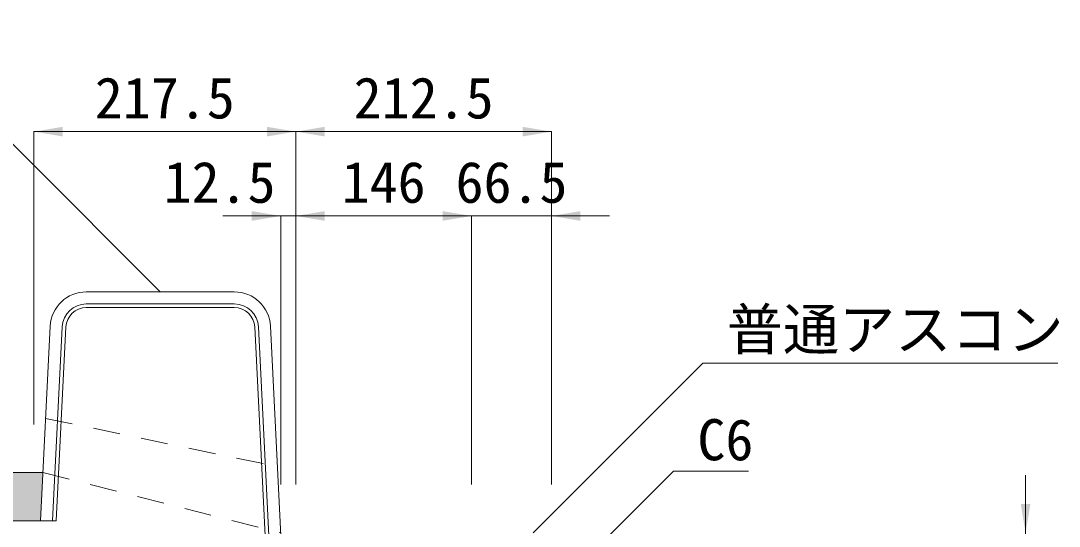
# Model space of a CAD drawing. Units: millimetres at full size. Extents: x 87158 to 122251, y -125707 to -112261.
# Drawn here: x 98652 to 99514, y -114185 to -113766 of the extents above; entities that cross this region are included whole.
import ezdxf
from ezdxf.enums import TextEntityAlignment as Align

# ---------------------------------------------------------------- set-up
doc = ezdxf.new("R2010")
doc.units = ezdxf.units.MM
doc.header["$LTSCALE"] = 30
doc.linetypes.add('USER1', pattern=[1.35, 0.75, -0.6])
doc.layers.add('ハッチング_舗装', color=7, linetype='Continuous')
for name, color, linetype, lineweight in [('寸法線', 7, 'Continuous', 13), ('引出線', 4, 'Continuous', 13), ('本体', 2, 'Continuous', 13), ('目地', 132, 'Continuous', 5), ('舗装・基礎', 3, 'Continuous', 13)]:
    doc.layers.add(name, color=color, linetype=linetype, lineweight=lineweight)
doc.styles.add('ＭＳ ゴシック', font='')
doc.styles.get('ＭＳ ゴシック').set_extended_font_data('MS Gothic')

# ---------------------------------------------------------------- blocks, each defined once
blk = doc.blocks.new('filled_arrow')
at = {"color": 0, "linetype": 'Continuous', "lineweight": -2}
blk.add_solid([(7.5, 1.25), (0, 0), (7.5, -1.25)], dxfattribs=at)

msp = doc.modelspace()

# ---------------------------------------------------------------- hatches: boundary and pattern name
at = {"layer": 'ハッチング_舗装'}
msp.add_hatch(color=256, dxfattribs=at).paths.add_polyline_path([(98474.6, -114140.66), (98474.6, -114170.66), (98630.1, -114170.66), (98640.1, -114170.66), (98645.1, -114180.66), (98668.1, -114180.66), (98670.1, -114140.66)])

# ---------------------------------------------------------------- linework, layer by layer
at = {"layer": '寸法線'}
for p, q in [((98662.6, -113857.67), (98880.1, -113857.67)), ((98662.6, -114100.66), (98662.6, -113857.67)), ((98880.1, -113857.67), (99092.6, -113857.67)), ((98880.1, -114150.66), (98880.1, -113857.67)), ((98880.1, -114150.66), (98880.1, -113857.67)), ((99092.6, -114150.66), (99092.6, -113857.67)), ((98819.6, -113927.67), (98928.1, -113927.67)), ((98867.6, -114150.66), (98867.6, -113927.67)), ((98880.1, -113927.67), (99026.1, -113927.67)), ((98880.1, -114150.66), (98880.1, -113927.67)), ((98880.1, -114150.66), (98880.1, -113927.67)), ((98978.1, -113927.67), (99140.6, -113927.67)), ((99026.1, -114150.66), (99026.1, -113927.67)), ((99026.1, -114150.66), (99026.1, -113927.67)), ((99092.6, -114150.66), (99092.6, -113927.67)), ((99486.36, -114288.66), (99486.36, -114142.66))]:
    msp.add_line(p, q, dxfattribs=at)
at = {"layer": '引出線', "lineweight": 9}
msp.add_lwpolyline([(98767.6, -113990.66), (98542.61, -113765.67), (98138.29, -113765.67)], dxfattribs=at)
at = {"layer": '引出線'}
for points in [[(99077.42, -114190.66), (99218.17, -114049.91), (99513.02, -114049.91)], [(99089.6, -114243.66), (99193.77, -114139.49), (99256.17, -114139.49)]]:
    msp.add_lwpolyline(points, dxfattribs=at)
at = {"layer": '本体'}
for p, q in [((98706.14, -113990.66), (98829.07, -113990.66)), ((98676.18, -114019.16), (98668.1, -114180.66)), ((98859.03, -114019.16), (98870.1, -114240.66)), ((98645.1, -114180.66), (98668.1, -114180.66))]:
    msp.add_line(p, q, dxfattribs=at)
at = {"layer": '本体', "linetype": 'USER1', "lineweight": 15}
for p, q in [((98672.35, -114095.66), (98864.85, -114135.66)), ((98670.1, -114140.66), (98867.6, -114190.66))]:
    msp.add_line(p, q, dxfattribs=at)
at = {"layer": '本体'}
for centre, start, end in [((98706.14, -114020.66), 90, 177.13759), ((98829.07, -114020.66), 2.86241, 90)]:
    msp.add_arc(centre, 30, start, end, dxfattribs=at)
at = {"layer": '目地'}
for p, q in [((98706.14, -114000.66), (98829.07, -114000.66)), ((98706.14, -114003.66), (98829.07, -114003.66)), ((98686.17, -114019.66), (98678.12, -114180.66)), ((98689.16, -114019.81), (98681.12, -114180.66)), ((98846.04, -114019.81), (98857.09, -114240.66)), ((98849.04, -114019.66), (98860.09, -114240.66)), ((98668.1, -114180.66), (98681.12, -114180.66))]:
    msp.add_line(p, q, dxfattribs=at)
for centre, radius, start, end in [((98706.14, -114020.66), 20, 90, 177.13759), ((98706.14, -114020.66), 17, 90, 177.13759), ((98829.07, -114020.66), 20, 2.86241, 90), ((98829.07, -114020.66), 17, 2.86241, 90)]:
    msp.add_arc(centre, radius, start, end, dxfattribs=at)
at = {"layer": '舗装・基礎'}
msp.add_line((98670.1, -114140.66), (98474.6, -114140.66), dxfattribs=at)

# ---------------------------------------------------------------- block references
at = {"layer": '寸法線', "xscale": 3.2, "yscale": 3.2}
for p in [(98662.6, -113857.67), (98880.1, -113857.67), (98880.1, -113927.67), (98880.1, -113927.67), (99092.6, -113927.67)]:
    msp.add_blockref('filled_arrow', p, dxfattribs=at)
for p, rotation in [((98880.1, -113857.67), 180), ((99092.6, -113857.67), 180), ((98867.6, -113927.67), 180), ((99026.1, -113927.67), 180), ((99026.1, -113927.67), 180), ((99486.36, -114190.66), 90)]:
    msp.add_blockref('filled_arrow', p, dxfattribs=dict(at, rotation=rotation))
at = {"layer": '引出線', "lineweight": 9, "xscale": 0.133, "yscale": 0.133, "rotation": 135}
msp.add_blockref('filled_arrow', (98767.6, -113990.66), dxfattribs=at)

# ---------------------------------------------------------------- texts
at = {"layer": '寸法線', "style": 'ＭＳ ゴシック'}
for s, p in [('217.5', (98771.35, -113829.67)), ('212.5', (98986.35, -113829.67)), ('12.5', (98816.82, -113899.67)), ('146', (98953.1, -113899.67)), ('66.5', (99059.35, -113899.67))]:
    msp.add_text(s, height=34.18, dxfattribs=at).set_placement(p, align=Align.MIDDLE_CENTER)
at = {"layer": '引出線', "style": 'ＭＳ ゴシック'}
for s, p in [('普通アスコン', (99238.17, -114004.7)), ('C6', (99213.77, -114096.29))]:
    msp.add_text(s, height=34.18, dxfattribs=at).set_placement(p, align=Align.TOP_LEFT)

doc.saveas('drawing.dxf')
